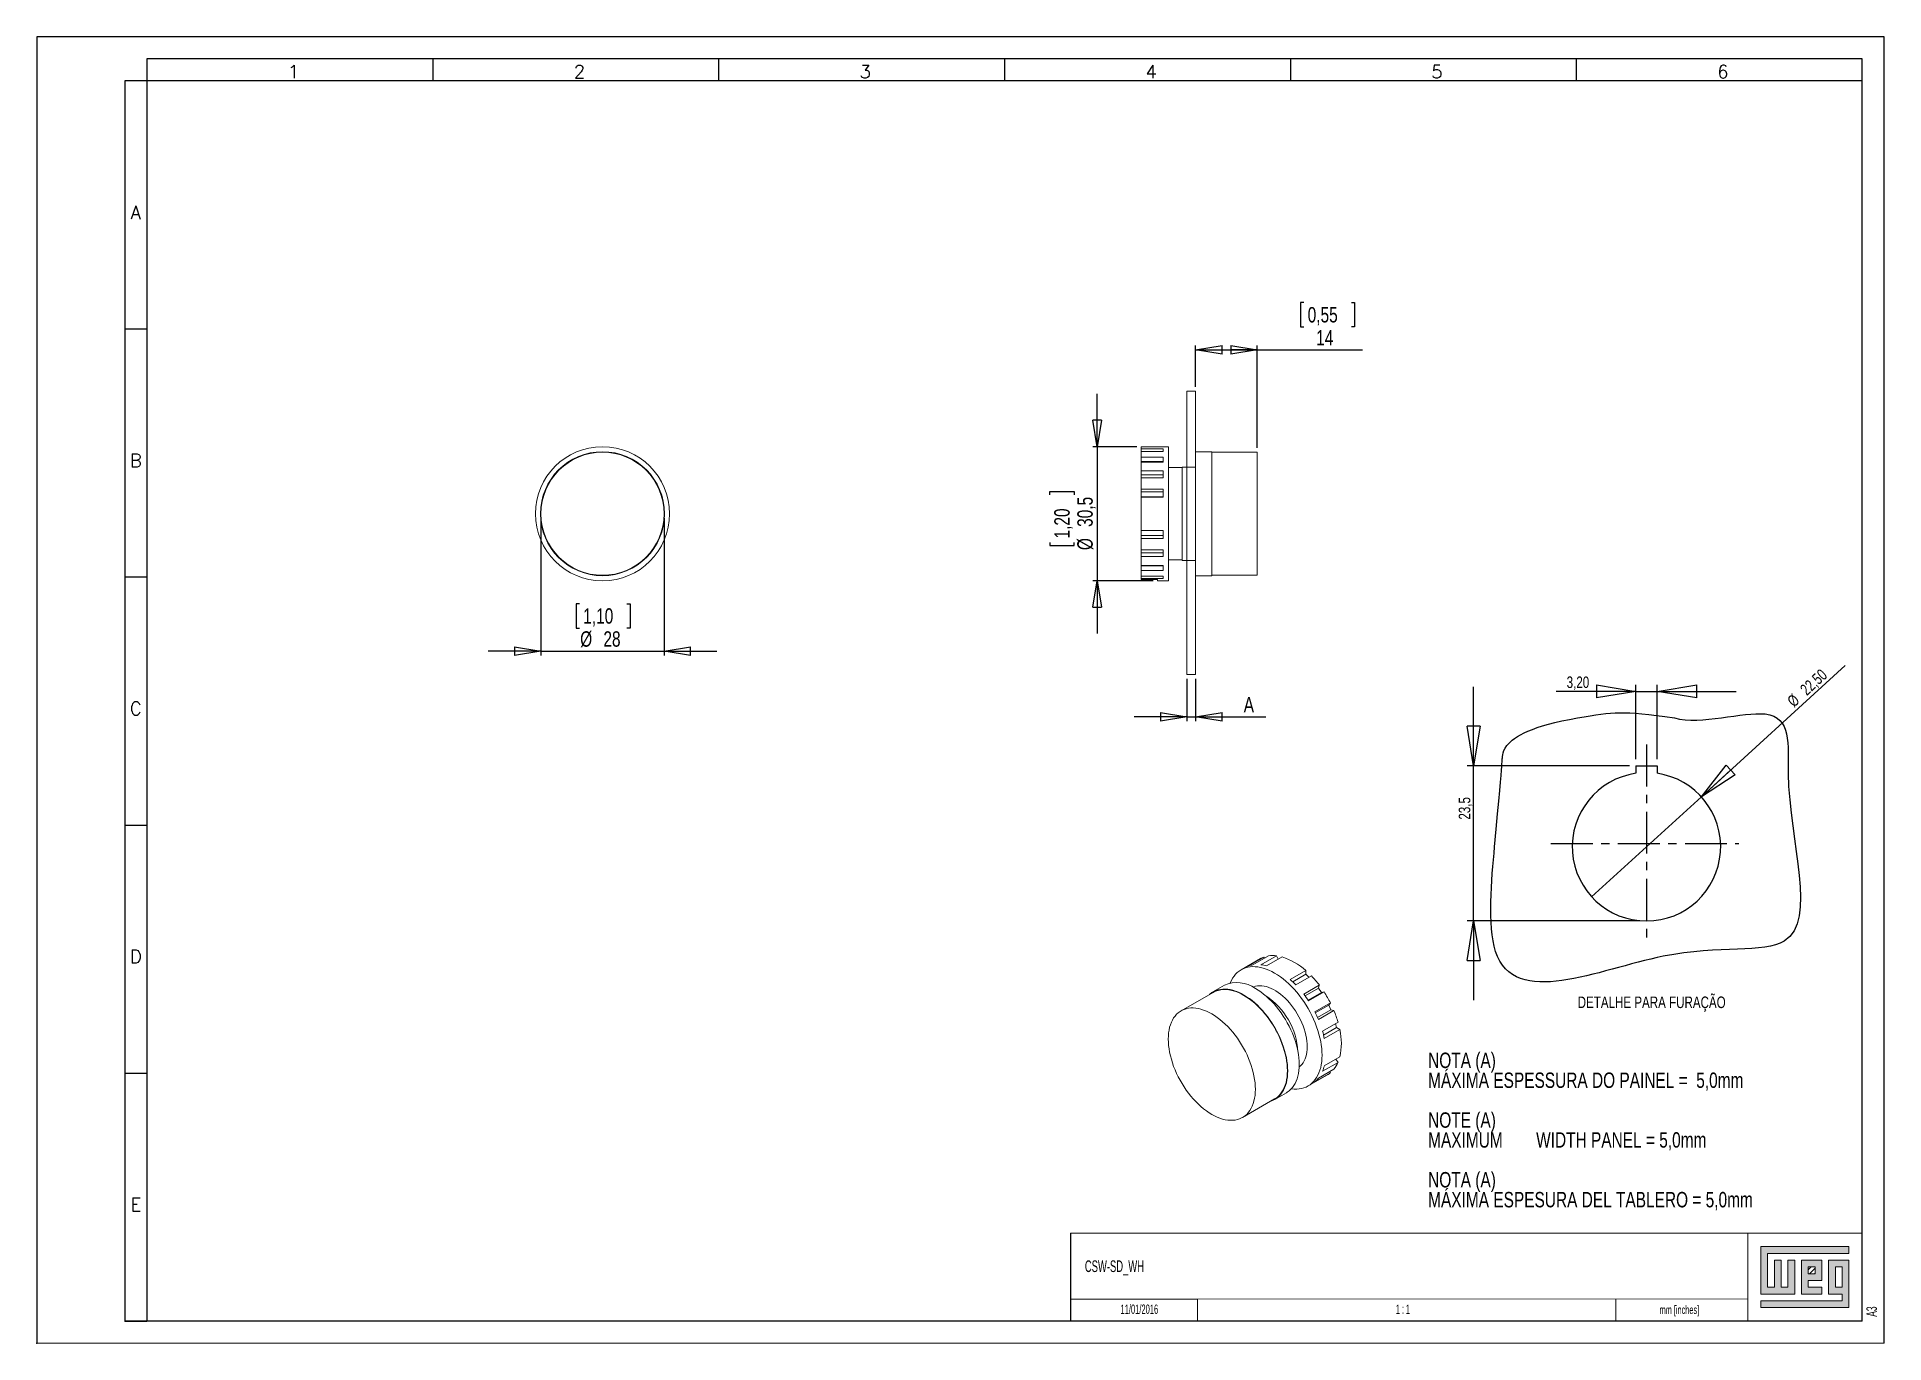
# Model space of a CAD drawing. Header units: millimetres. Extents: x 0 to 420, y 0 to 297.
import ezdxf

# ---------------------------------------------------------------- set-up
doc = ezdxf.new("R2010")
doc.units = ezdxf.units.MM
doc.header["$PDSIZE"] = -1
doc.linetypes.add('CENTER', pattern=[10.16, 6.35, -1.27, 1.27, -1.27])
for name, color, linetype in [('CENTRO', 7, 'CENTER'), ('FORMATO', 7, 'Continuous'), ('LEGENDA', 7, 'Continuous'), ('VISTA_EM_CORTE', 7, 'Continuous')]:
    doc.layers.add(name, color=color, linetype=linetype)
doc.styles.add('SLDTEXTSTYLE0', font='TXT', dxfattribs={"width": 0.75})
doc.styles.add('SLDTEXTSTYLE1', font='ROMANS')
doc.styles.add('SLDTEXTSTYLE2', font='TXT', dxfattribs={"width": 0.563})
doc.styles.add('SLDTEXTSTYLE3', font='TXT', dxfattribs={"width": 0.605})
doc.dimstyles.new('SLDDIMSTYLE0', dxfattribs={"dimtxt": 3.5, "dimasz": 6, "dimexe": 0, "dimexo": 0.0625, "dimgap": 0.875, "dimtad": 1, "dimdec": 1, "dimrnd": 1e-09, "dimzin": 12, "dimdsep": 46, "dimtxsty": 'SLDTEXTSTYLE0', "dimblk1": 'CLOSED', "dimblk2": 'CLOSED', "dimsah": 1, "dimcen": 0.09, "dimadec": 0, "dimazin": 3, "dimtfac": 1, "dimtdec": 1, "dimtmove": 0, "dimatfit": 0, "dimldrblk": 'CLOSED', "dimfxl": 1, "dimfrac": 2, "dimtolj": 1, "dimtzin": 12, "dimarcsym": 0})
doc.dimstyles.new('SLDDIMSTYLE1', dxfattribs={"dimtxt": 3.5, "dimasz": 6, "dimexe": 0, "dimexo": 0.0625, "dimgap": 0.875, "dimtad": 1, "dimdec": 1, "dimrnd": 1e-09, "dimzin": 12, "dimdsep": 46, "dimtxsty": 'SLDTEXTSTYLE0', "dimblk1": 'CLOSED', "dimblk2": 'CLOSED', "dimsah": 1, "dimcen": 0.09, "dimadec": 0, "dimazin": 3, "dimtfac": 1, "dimtdec": 1, "dimtofl": 0, "dimtmove": 0, "dimatfit": 3, "dimldrblk": 'CLOSED', "dimfxl": 1, "dimfrac": 2, "dimtolj": 1, "dimtzin": 12, "dimarcsym": 0})

# ---------------------------------------------------------------- blocks, each defined once
blk = doc.blocks.new('_CLOSED')
at = {"color": 0, "linetype": 'ByBlock', "lineweight": -2}
for p, q in [((-1, 0.166667), (0, 0)), ((-1, 0.166667), (-1, -0.166667)), ((0, 0), (-1, -0.166667)), ((0, 0), (-1, 0))]:
    blk.add_line(p, q, dxfattribs=at)
blk = doc.blocks.new('SW_BLOCK_DIMENSION_0')
at = {"layer": 'LEGENDA', "color": 0}
for q in [(7.42, 6.77), (-31, -28.27)]:
    blk.add_line((-14.37, -13.11), q, dxfattribs=at)
at = {"layer": 'LEGENDA', "color": 0, "xscale": 6, "yscale": 6, "rotation": 222.3625225485}
blk.add_blockref('_CLOSED', (-14.37, -13.11), dxfattribs=at)
at = {"layer": 'LEGENDA', "color": 0, "char_height": 1.75, "attachment_point": 1, "rotation": 42.3625, "style": 'SLDTEXTSTYLE0'}
for s, insert in [('22,50', (0.43, 3.44)), ('%%c', (-1.52, 1.67))]:
    blk.add_mtext(s, dxfattribs=dict(at, insert=insert))
blk = doc.blocks.new('SW_BLOCK_DIMENSION_1')
at = {"layer": 'LEGENDA', "color": 0}
for p, q in [((0, 8.14), (0, 20.14)), ((23.61, 8.14), (-1, 8.14)), ((0, -15.36), (0, 8.14)), ((25.21, -15.36), (-1, -15.36)), ((0, -15.36), (0, -27.36))]:
    blk.add_line(p, q, dxfattribs=at)
at = {"layer": 'LEGENDA', "color": 0, "xscale": 6, "yscale": 6}
for p, rotation in [((0, 8.14), 270), ((0, -15.36), 90)]:
    blk.add_blockref('_CLOSED', p, dxfattribs=dict(at, rotation=rotation))
at = {"layer": 'LEGENDA', "color": 0, "insert": (-2.26, 0), "char_height": 1.75, "attachment_point": 1, "rotation": 90, "style": 'SLDTEXTSTYLE0'}
blk.add_mtext('23,5', dxfattribs=at)
blk = doc.blocks.new('SW_BLOCK_DIMENSION_2')
at = {"layer": 'LEGENDA', "color": 0}
for p, q in [((10.51, 0), (-1.59, 0)), ((10.51, -10.3), (10.51, 1)), ((10.51, 0), (13.71, 0)), ((13.71, -10.3), (13.71, 1)), ((13.71, 0), (25.71, 0))]:
    blk.add_line(p, q, dxfattribs=at)
at = {"layer": 'LEGENDA', "color": 0, "xscale": 6, "yscale": 6}
blk.add_blockref('_CLOSED', (10.51, 0), dxfattribs=at)
at = {"layer": 'LEGENDA', "color": 0, "xscale": 6, "yscale": 6, "rotation": 180}
blk.add_blockref('_CLOSED', (13.71, 0), dxfattribs=at)
at = {"layer": 'LEGENDA', "color": 0, "insert": (0, 2.26), "char_height": 1.75, "attachment_point": 1, "style": 'SLDTEXTSTYLE0'}
blk.add_mtext('3,20', dxfattribs=at)
blk = doc.blocks.new('Bloco2')
at = {"layer": 'CENTRO'}
for p, q in [((-0.04, 14.96), (-0.04, -15.01)), ((-14.52, -0.02), (13.95, -0.02))]:
    blk.add_line(p, q, dxfattribs=at)
at = {"layer": 'VISTA_EM_CORTE'}
for p, q in [((-1.64, 11.73), (1.56, 11.73)), ((-1.64, 11.73), (-1.64, 10.62)), ((1.56, 11.73), (1.56, 10.62))]:
    blk.add_line(p, q, dxfattribs=at)
blk.add_arc((-0.04, -0.52), 11.25, 98.1765, 81.8235, dxfattribs=at)
blk.add_open_spline([(4.21, 19.01), (8.19, 17.9), (22.57, 22.55), (19.78, 5.09), (28.58, -18.9), (3.42, -13.87), (-25.67, -27.9), (-21.45, 16.17), (-22.07, 11.7), (-21.77, 13.8), (-21.16, 15.64), (-17.32, 17.85), (-10.49, 19.01)], degree=3, knots=[0.0852435, 0.0852435, 0.0852435, 0.0852435, 0.1454003, 0.2197234, 0.395722, 0.5034336, 0.6282318, 0.6840432, 0.8592354, 0.8592354, 0.8973439, 1, 1, 1, 1], dxfattribs=at)
blk.add_open_spline([(-10.49, 19.01), (-4.82, 19.98), (-3.97, 20.17), (4.21, 19.01)], degree=3, dxfattribs=at)
at = {"layer": 'LEGENDA'}
for name, p in [('SW_BLOCK_DIMENSION_2', (-12.14, 23.04)), ('SW_BLOCK_DIMENSION_0', (22.65, 20.17)), ('SW_BLOCK_DIMENSION_1', (-26.24, 3.6))]:
    blk.add_blockref(name, p, dxfattribs=at)
at = {"layer": 'VISTA_EM_CORTE', "insert": (0.75, -23.22), "char_height": 1.75, "attachment_point": 2, "style": 'SLDTEXTSTYLE0'}
blk.add_mtext('DETALHE PARA FURAÇÃO', dxfattribs=at)
blk = doc.blocks.new('SW_NOTE_0')
at = {"layer": 'LEGENDA', "color": 0, "char_height": 3.5, "attachment_point": 1, "style": 'SLDTEXTSTYLE0'}
for s, insert in [('NOTA (A)', (0, 4.51)), ('MÁXIMA ESPESSURA DO PAINEL =  5,0mm', (0, -0.01)), ('NOTE (A)', (0, -9.07)), ('MAXIMUM', (0, -13.59)), ('WIDTH PANEL = 5,0mm', (24.56, -13.59)), ('NOTA (A)', (0, -22.64)), ('MÁXIMA ESPESURA DEL TABLERO = 5,0mm', (0, -27.17))]:
    blk.add_mtext(s, dxfattribs=dict(at, insert=insert))
blk = doc.blocks.new('Bloco1')
at = {"layer": 'LEGENDA', "color": 7}
blk.add_blockref('SW_NOTE_0', (-41.96, 12.7), dxfattribs=at)
blk = doc.blocks.new('_D')
at = {"layer": 'FORMATO', "transparency": 16777216}
for p, q in [((114.6, 187.58), (114.6, 156.33)), ((142.6, 187.58), (142.6, 156.33)), ((123.33, 168.13), (122.62, 168.13)), ((122.62, 168.13), (122.62, 162.57)), ((134.16, 168.13), (134.87, 168.13)), ((134.87, 168.13), (134.87, 162.57)), ((122.62, 162.57), (123.33, 162.57)), ((134.87, 162.57), (134.16, 162.57)), ((114.6, 157.33), (102.6, 157.33)), ((114.6, 157.33), (142.6, 157.33)), ((142.6, 157.33), (154.6, 157.33))]:
    blk.add_line(p, q, dxfattribs=at)
at = {"layer": 'FORMATO', "transparency": 16777216, "xscale": 6, "yscale": 6}
blk.add_blockref('_CLOSED', (114.6, 157.33, 9.57), dxfattribs=at)
at = {"layer": 'FORMATO', "transparency": 16777216, "xscale": 6, "yscale": 6, "rotation": 180}
blk.add_blockref('_CLOSED', (142.6, 157.33, 9.57), dxfattribs=at)
at = {"layer": 'FORMATO', "transparency": 16777216, "char_height": 3.5, "attachment_point": 1, "style": 'SLDTEXTSTYLE0'}
for s, insert in [('1,10', (124.22, 167.08)), ('%%c', (123.52, 161.85)), ('28', (128.8, 161.85))]:
    blk.add_mtext(s, dxfattribs=dict(at, insert=insert))
blk = doc.blocks.new('_D_1')
at = {"layer": 'FORMATO', "color": 7, "transparency": 16777216}
for p, q in [((261.47, 151.05), (261.47, 141.41)), ((263.47, 151.05), (263.47, 141.41)), ((261.47, 142.41), (249.47, 142.41)), ((261.47, 142.41), (263.47, 142.41)), ((263.47, 142.41), (279.43, 142.41))]:
    blk.add_line(p, q, dxfattribs=at)
at = {"layer": 'FORMATO', "color": 7, "transparency": 16777216, "xscale": 6, "yscale": 6}
blk.add_blockref('_CLOSED', (261.47, 142.41), dxfattribs=at)
at = {"layer": 'FORMATO', "color": 7, "transparency": 16777216, "xscale": 6, "yscale": 6, "rotation": 180}
blk.add_blockref('_CLOSED', (263.47, 142.41), dxfattribs=at)
at = {"layer": 'FORMATO', "color": 7, "transparency": 16777216, "insert": (274.4, 146.92), "char_height": 3.5, "attachment_point": 1, "style": 'SLDTEXTSTYLE0'}
blk.add_mtext('A', dxfattribs=at)
blk = doc.blocks.new('_D_2')
at = {"layer": 'FORMATO', "transparency": 16777216}
for p, q in [((288.05, 236.63), (287.34, 236.63)), ((287.34, 236.63), (287.34, 231.07)), ((298.88, 236.63), (299.59, 236.63)), ((299.59, 236.63), (299.59, 231.07)), ((287.34, 231.07), (288.05, 231.07)), ((299.59, 231.07), (298.88, 231.07)), ((263.47, 217.43), (263.47, 226.83)), ((277.47, 203.58), (277.47, 226.83)), ((263.47, 225.83), (277.47, 225.83)), ((277.47, 225.83), (301.42, 225.83))]:
    blk.add_line(p, q, dxfattribs=at)
at = {"layer": 'FORMATO', "transparency": 16777216, "xscale": 6, "yscale": 6, "rotation": 180}
blk.add_blockref('_CLOSED', (263.47, 225.83), dxfattribs=at)
at = {"layer": 'FORMATO', "transparency": 16777216, "xscale": 6, "yscale": 6}
blk.add_blockref('_CLOSED', (277.47, 225.83), dxfattribs=at)
at = {"layer": 'FORMATO', "transparency": 16777216, "char_height": 3.5, "attachment_point": 1, "style": 'SLDTEXTSTYLE0'}
for s, insert in [('0,55', (288.94, 235.58)), ('14', (290.88, 230.35))]:
    blk.add_mtext(s, dxfattribs=dict(at, insert=insert))
blk = doc.blocks.new('_D_3')
at = {"layer": 'FORMATO', "transparency": 16777216}
for p, q in [((241.07, 203.83), (241.07, 215.83)), ((250.07, 203.83), (240.07, 203.83)), ((241.07, 203.83), (241.07, 173.33)), ((230.28, 192.89), (230.28, 193.6)), ((230.28, 193.6), (235.83, 193.6)), ((235.83, 193.6), (235.83, 192.89)), ((230.28, 182.06), (230.28, 181.35)), ((230.28, 181.35), (235.83, 181.35)), ((235.83, 181.35), (235.83, 182.06)), ((253.82, 173.33), (240.07, 173.33)), ((241.07, 173.33), (241.07, 161.33))]:
    blk.add_line(p, q, dxfattribs=at)
at = {"layer": 'FORMATO', "transparency": 16777216, "xscale": 6, "yscale": 6}
for p, rotation in [((241.07, 203.83, -0.97), 270), ((241.07, 173.33, -0.97), 90)]:
    blk.add_blockref('_CLOSED', p, dxfattribs=dict(at, rotation=rotation))
at = {"layer": 'FORMATO', "transparency": 16777216, "char_height": 3.5, "attachment_point": 1, "rotation": 90, "style": 'SLDTEXTSTYLE0'}
for s, insert in [('1,20', (231.32, 182.95)), ('30,5', (236.56, 185.59)), ('%%c', (236.56, 180.31))]:
    blk.add_mtext(s, dxfattribs=dict(at, insert=insert))

msp = doc.modelspace()

# ---------------------------------------------------------------- hatches: boundary and pattern name
at = {"linetype": 'Continuous'}
msp.add_hatch(color=7, dxfattribs=at).paths.add_polyline_path([(391.99, 21.93), (391.99, 11.15), (399.69, 11.15), (399.69, 18.85), (398.15, 18.85), (398.15, 12.69), (396.61, 12.69), (396.61, 18.85), (395.07, 18.85), (395.07, 12.69), (393.53, 12.69), (393.53, 20.39), (412.01, 20.39), (412.01, 21.93)], flags=0)
h = msp.add_hatch(color=7, dxfattribs=at)
h.paths.add_polyline_path([(391.99, 8.07), (412.01, 8.07), (412.01, 18.85), (407.39, 18.85), (407.39, 11.15), (410.47, 11.15), (410.47, 9.61), (391.99, 9.61)], flags=0)
h.paths.add_polyline_path([(408.93, 17.31), (410.47, 17.31), (410.47, 12.69), (408.93, 12.69)], flags=0)
h = msp.add_hatch(color=7, dxfattribs=at)
h.paths.add_polyline_path([(405.85, 12.69), (402.77, 12.69), (402.77, 14.23), (405.85, 14.23), (405.85, 18.85), (401.23, 18.85), (401.23, 11.15), (405.85, 11.15)], flags=0)
h.paths.add_polyline_path([(404.31, 15.77), (402.77, 15.77), (402.77, 17.31), (404.31, 17.31)], flags=0)
h = msp.add_hatch(dxfattribs=at)
h.set_pattern_fill('ANSI31', color=8, scale=0.25, style=0)
h.paths.add_polyline_path([(404.31, 15.77), (402.77, 15.77), (402.77, 17.31), (404.31, 17.31)], flags=0)

# ---------------------------------------------------------------- linework, layer by layer
at = {"color": 7, "linetype": 'Continuous', "lineweight": 0}
for p, q in [((261.47, 216.43), (263.47, 216.43)), ((261.47, 216.43), (261.47, 152.05)), ((263.47, 216.43), (263.47, 152.05)), ((261.47, 152.05), (263.47, 152.05)), ((412.01, 21.93), (391.99, 21.93)), ((391.99, 21.93), (391.99, 11.15)), ((412.01, 20.39), (412.01, 21.93)), ((393.53, 20.39), (412.01, 20.39)), ((393.53, 12.69), (393.53, 20.39)), ((396.61, 18.85), (395.07, 18.85)), ((395.07, 18.85), (395.07, 12.69)), ((396.61, 12.69), (396.61, 18.85)), ((399.69, 18.85), (398.15, 18.85)), ((398.15, 18.85), (398.15, 12.69)), ((399.69, 11.15), (399.69, 18.85)), ((405.85, 18.85), (401.23, 18.85)), ((401.23, 18.85), (401.23, 11.15)), ((402.77, 17.31), (404.31, 17.31)), ((402.77, 15.77), (402.77, 17.31)), ((404.31, 17.31), (404.31, 15.77)), ((405.85, 14.23), (405.85, 18.85)), ((412.01, 18.85), (407.39, 18.85)), ((407.39, 18.85), (407.39, 11.15)), ((408.93, 12.69), (408.93, 17.31)), ((408.93, 17.31), (410.47, 17.31)), ((410.47, 17.31), (410.47, 12.69)), ((412.01, 8.07), (412.01, 18.85)), ((395.07, 12.69), (393.53, 12.69)), ((398.15, 12.69), (396.61, 12.69)), ((404.31, 15.77), (402.77, 15.77)), ((402.77, 14.23), (405.85, 14.23)), ((402.77, 12.69), (402.77, 14.23)), ((405.85, 12.69), (402.77, 12.69)), ((405.85, 11.15), (405.85, 12.69)), ((410.47, 12.69), (408.93, 12.69)), ((263.92, 10), (263.92, 5)), ((359, 10.01), (359, 5)), ((391.99, 11.15), (399.69, 11.15)), ((391.99, 9.61), (391.99, 8.07)), ((410.47, 9.61), (391.99, 9.61)), ((401.23, 11.15), (405.85, 11.15)), ((407.39, 11.15), (410.47, 11.15)), ((410.47, 11.15), (410.47, 9.61)), ((391.99, 8.07), (412.01, 8.07))]:
    msp.add_line(p, q, dxfattribs=at)
at = {"color": 7, "linetype": 'Continuous', "lineweight": 15}
for p, q in [((257.27, 203.83), (251.07, 203.83)), ((251.07, 203.83), (251.07, 203.35)), ((256.07, 203.35), (251.07, 203.35)), ((251.07, 203.35), (251.07, 202.77)), ((251.07, 202.77), (251.07, 201.46)), ((256.07, 202.77), (251.07, 202.77)), ((256.07, 202.77), (256.07, 203.35)), ((257.27, 203.83), (257.27, 188.58)), ((267.17, 202.68), (263.47, 202.68)), ((263.47, 174.48), (263.47, 202.68)), ((267.17, 174.48), (267.17, 202.68)), ((277.47, 202.58), (267.17, 202.58)), ((277.47, 174.58), (277.47, 202.58)), ((256.07, 201.46), (251.07, 201.46)), ((251.07, 201.46), (251.07, 200.47)), ((256.07, 200.47), (251.07, 200.47)), ((251.07, 200.47), (251.07, 200.34)), ((251.07, 200.34), (251.07, 198.3)), ((256.07, 200.34), (251.07, 200.34)), ((256.07, 198.3), (251.07, 198.3)), ((251.07, 198.3), (251.07, 197.45)), ((256.07, 197.45), (251.07, 197.45)), ((251.07, 197.45), (251.07, 196.76)), ((256.07, 200.34), (256.07, 201.46)), ((256.07, 196.76), (256.07, 198.3)), ((260.37, 199.08), (257.27, 199.08)), ((263.47, 199.18), (260.37, 199.18)), ((260.37, 177.98), (260.37, 199.18)), ((251.07, 196.76), (251.07, 194.19)), ((256.07, 196.76), (251.07, 196.76)), ((256.07, 194.19), (251.07, 194.19)), ((251.07, 194.19), (251.07, 193.56)), ((256.07, 193.56), (251.07, 193.56)), ((251.07, 193.56), (251.07, 192.42)), ((256.07, 192.38), (256.07, 194.19)), ((256.07, 192.42), (251.07, 192.42)), ((251.07, 192.42), (251.07, 192.38)), ((251.07, 192.38), (251.07, 184.79)), ((256.07, 192.38), (251.07, 192.38)), ((257.27, 188.58), (257.27, 173.33)), ((256.07, 184.79), (251.07, 184.79)), ((251.07, 184.79), (251.07, 184.75)), ((256.07, 184.75), (251.07, 184.75)), ((251.07, 184.75), (251.07, 183.61)), ((256.07, 183.61), (251.07, 183.61)), ((251.07, 183.61), (251.07, 182.98)), ((251.07, 182.98), (251.07, 180.41)), ((256.07, 182.98), (251.07, 182.98)), ((256.07, 182.98), (256.07, 184.79)), ((256.07, 180.41), (251.07, 180.41)), ((251.07, 180.41), (251.07, 179.72)), ((256.07, 179.72), (251.07, 179.72)), ((251.07, 179.72), (251.07, 178.87)), ((251.07, 178.87), (251.07, 176.83)), ((256.07, 178.87), (251.07, 178.87)), ((256.07, 176.83), (251.07, 176.83)), ((251.07, 176.83), (251.07, 176.7)), ((256.07, 176.7), (251.07, 176.7)), ((251.07, 176.7), (251.07, 175.71)), ((256.07, 178.87), (256.07, 180.41)), ((256.07, 175.71), (256.07, 176.83)), ((257.27, 178.08), (260.37, 178.08)), ((260.37, 177.98), (263.47, 177.98)), ((251.07, 175.71), (251.07, 174.4)), ((256.07, 175.71), (251.07, 175.71)), ((256.07, 174.4), (251.07, 174.4)), ((251.07, 174.4), (251.07, 173.82)), ((251.07, 173.82), (251.07, 173.59)), ((256.07, 173.82), (251.07, 173.82)), ((254.82, 173.59), (251.07, 173.59)), ((254.82, 173.33), (254.82, 173.59)), ((254.82, 173.33), (257.27, 173.33)), ((256.07, 173.82), (256.07, 174.4)), ((263.47, 174.48), (267.17, 174.48)), ((267.17, 174.58), (277.47, 174.58)), ((278.19, 87.41), (273.81, 84.88)), ((275.41, 85.72), (278.94, 87.76)), ((276.5, 86.01), (280.03, 88.05)), ((278.31, 86.03), (281.85, 88.07)), ((279.12, 87.52), (278.94, 87.76)), ((279.59, 85.77), (283.13, 87.81)), ((282.23, 87.29), (281.85, 88.07)), ((284.96, 82.67), (288.5, 84.71)), ((288.52, 83.85), (288.5, 84.71)), ((270, 81.35), (267.38, 79.84)), ((285.55, 82.14), (288.52, 83.85)), ((286.24, 81.45), (289.78, 83.49)), ((288.06, 79.33), (291.59, 81.37)), ((288.36, 78.93), (291.39, 80.68)), ((289.24, 83.17), (288.52, 83.85)), ((289.15, 77.79), (292.68, 79.83)), ((291.39, 80.68), (291.59, 81.37)), ((292.08, 79.71), (291.39, 80.68)), ((292.68, 79.83), (292.08, 79.71)), ((267.43, 79.75), (260.15, 75.55)), ((289.04, 77.95), (292.08, 79.71)), ((290.59, 75.3), (294.12, 77.34)), ((290.68, 75.12), (293.72, 76.87)), ((291.18, 74.04), (294.21, 75.79)), ((291.38, 73.58), (294.92, 75.62)), ((293.72, 76.87), (294.12, 77.34)), ((294.21, 75.79), (293.72, 76.87)), ((294.92, 75.62), (294.21, 75.79)), ((292.31, 70.95), (295.84, 72.99)), ((292.55, 70), (295.53, 71.72)), ((295.53, 71.72), (295.3, 72.68)), ((296.26, 71.27), (295.53, 71.72)), ((292.72, 69.23), (296.26, 71.27)), ((292.31, 61.79), (295.84, 63.83)), ((292.72, 63.03), (296.26, 65.07)), ((295.84, 63.83), (295.36, 64.55)), ((289.05, 58.46), (293.44, 60.99)), ((290.59, 59.43), (294.12, 61.47)), ((291.38, 60.23), (294.92, 62.27)), ((294.12, 61.47), (294, 61.74)), ((274.15, 51.3), (281.43, 55.5)), ((281.48, 55.42), (284.1, 56.93))]:
    msp.add_line(p, q, dxfattribs=at)
at = {"color": 7, "linetype": 'Continuous', "lineweight": 15, "flags": 128}
for points in [[(285.22, 57.82), (285.25, 57.82), (285.86, 57.76), (286.44, 57.75), (287.01, 57.79), (287.56, 57.88), (288.08, 58.03), (288.58, 58.22), (289.05, 58.46), (289.5, 58.75), (289.92, 59.09), (290.3, 59.47), (290.66, 59.9), (290.98, 60.37), (291.26, 60.88), (291.51, 61.43), (291.72, 62.02), (291.9, 62.64), (292.04, 63.3), (292.13, 63.99), (292.19, 64.7), (292.21, 65.44), (292.19, 66.21), (292.13, 66.99), (292.04, 67.79), (291.9, 68.6), (291.72, 69.43), (291.51, 70.26), (291.26, 71.1), (290.98, 71.94), (290.66, 72.78), (290.3, 73.62), (289.92, 74.45), (289.5, 75.27), (289.05, 76.07), (288.58, 76.86), (288.08, 77.63), (287.56, 78.38), (287.01, 79.1), (286.44, 79.8), (285.86, 80.47), (285.25, 81.1), (284.64, 81.71), (284.01, 82.27), (283.37, 82.8), (282.73, 83.28), (282.08, 83.72), (281.43, 84.12), (280.78, 84.47), (280.13, 84.78), (279.49, 85.04), (278.85, 85.25), (278.22, 85.41), (277.61, 85.52), (277, 85.58), (276.42, 85.59), (275.85, 85.55), (275.3, 85.45), (274.78, 85.31), (274.28, 85.12), (273.8, 84.88), (273.36, 84.59), (272.94, 84.25), (272.56, 83.87), (272.2, 83.44), (271.88, 82.97), (271.6, 82.46), (271.35, 81.91), (271.33, 81.87)], [(266.59, 79.27), (266.75, 79.4), (267.16, 79.7), (267.6, 79.96), (268.07, 80.17), (268.57, 80.33), (269.09, 80.43), (269.63, 80.49), (270.18, 80.5), (270.76, 80.45), (271.35, 80.36), (271.95, 80.21), (272.56, 80.02), (273.18, 79.77), (273.8, 79.48), (274.43, 79.14)], [(267.43, 79.75), (267.65, 79.87), (268.12, 80.08), (268.61, 80.24), (269.12, 80.34), (269.66, 80.4), (270.21, 80.4), (270.79, 80.36), (271.37, 80.27), (271.97, 80.12), (272.57, 79.93), (273.19, 79.69), (273.81, 79.4), (274.43, 79.06), (275.05, 78.68), (275.67, 78.25), (276.28, 77.79), (276.89, 77.28), (277.49, 76.73), (278.07, 76.15), (278.64, 75.54), (279.2, 74.89), (279.73, 74.22), (280.25, 73.52), (280.74, 72.79), (281.21, 72.05), (281.65, 71.29), (282.06, 70.51), (282.44, 69.72), (282.79, 68.93), (283.1, 68.13), (283.39, 67.32), (283.63, 66.52), (283.84, 65.73), (284.02, 64.94), (284.15, 64.16), (284.25, 63.39), (284.31, 62.64), (284.33, 61.91), (284.31, 61.21), (284.25, 60.53), (284.15, 59.87), (284.02, 59.25), (283.84, 58.66), (283.63, 58.11), (283.39, 57.59), (283.1, 57.11), (282.79, 56.68), (282.44, 56.28), (282.06, 55.94), (281.65, 55.64), (281.43, 55.5)], [(287, 62.79), (287.31, 63.04), (287.62, 63.36), (287.9, 63.74), (288.15, 64.15), (288.36, 64.6), (288.54, 65.09), (288.68, 65.62), (288.78, 66.18), (288.83, 66.77), (288.85, 67.38), (288.83, 68.02), (288.78, 68.68), (288.68, 69.35), (288.54, 70.03), (288.36, 70.73), (288.15, 71.43), (287.9, 72.13), (287.62, 72.82), (287.31, 73.52), (286.96, 74.2), (286.58, 74.87), (286.18, 75.52), (285.75, 76.15), (285.3, 76.75), (284.82, 77.33), (284.33, 77.88), (283.83, 78.4), (283.31, 78.88), (282.78, 79.32), (282.24, 79.72), (281.7, 80.08), (281.16, 80.39), (280.62, 80.66), (280.08, 80.88), (279.55, 81.05), (279.03, 81.17), (278.53, 81.24), (278.03, 81.25), (277.56, 81.22), (277.11, 81.14), (276.68, 81), (276.52, 80.94)], [(277.05, 80.65), (277.67, 80.27), (278.3, 79.84), (278.91, 79.37), (279.53, 78.86), (280.13, 78.31), (280.72, 77.72), (281.29, 77.1), (281.85, 76.45), (282.39, 75.77), (282.91, 75.07), (283.4, 74.34), (283.87, 73.59), (284.31, 72.82), (284.73, 72.04), (285.11, 71.25), (285.46, 70.45), (285.78, 69.64), (286.07, 68.83), (286.32, 68.02), (286.53, 67.22), (286.7, 66.43), (286.84, 65.64), (286.94, 64.87), (287, 64.12), (287.02, 63.38), (287, 62.67), (286.94, 61.98), (286.84, 61.33), (286.7, 60.7), (286.53, 60.11), (286.32, 59.55), (286.07, 59.03), (285.78, 58.55), (285.46, 58.11), (285.11, 57.71), (284.73, 57.36), (284.31, 57.06), (284.1, 56.93)], [(267.15, 74.85), (267.77, 74.47), (268.39, 74.05), (269, 73.58), (269.61, 73.07), (270.21, 72.53), (270.79, 71.95), (271.36, 71.33), (271.92, 70.69), (272.45, 70.01), (272.96, 69.31), (273.46, 68.59), (273.92, 67.84), (274.36, 67.08), (274.77, 66.31), (275.15, 65.52), (275.5, 64.72), (275.82, 63.92), (276.1, 63.12), (276.35, 62.32), (276.56, 61.52), (276.73, 60.73), (276.87, 59.95), (276.97, 59.19), (277.03, 58.44), (277.05, 57.71), (277.03, 57), (276.97, 56.32), (276.87, 55.67), (276.73, 55.04), (276.56, 54.46), (276.35, 53.9), (276.1, 53.38), (275.82, 52.91), (275.5, 52.47), (275.15, 52.08), (274.77, 51.73), (274.36, 51.43), (273.92, 51.18), (273.46, 50.97), (272.96, 50.82), (272.45, 50.71), (271.92, 50.65), (271.36, 50.65), (270.79, 50.69), (270.21, 50.79), (269.61, 50.93), (269, 51.12), (268.39, 51.37), (267.77, 51.66), (267.15, 51.99), (266.52, 52.37), (265.91, 52.8), (265.29, 53.26), (264.68, 53.77), (264.09, 54.32), (263.5, 54.9), (262.93, 55.51), (262.38, 56.16), (261.84, 56.83), (261.33, 57.53), (260.84, 58.26), (260.37, 59), (259.93, 59.76), (259.52, 60.54), (259.14, 61.33), (258.79, 62.12), (258.47, 62.92), (258.19, 63.73), (257.94, 64.53), (257.73, 65.33), (257.56, 66.12), (257.42, 66.89), (257.32, 67.66), (257.27, 68.41), (257.25, 69.14), (257.27, 69.84), (257.32, 70.53), (257.42, 71.18), (257.56, 71.8), (257.73, 72.39), (257.94, 72.94), (258.19, 73.46), (258.47, 73.94), (258.79, 74.37), (259.14, 74.77), (259.52, 75.11), (259.93, 75.41), (260.37, 75.67), (260.84, 75.87), (261.33, 76.03), (261.84, 76.14), (262.38, 76.19), (262.93, 76.2), (263.5, 76.16), (264.09, 76.06), (264.68, 75.92), (265.29, 75.72), (265.91, 75.48), (266.52, 75.19), (267.15, 74.85)], [(274.43, 79.14), (275.06, 78.76), (275.68, 78.33), (276.3, 77.86), (276.91, 77.35), (277.51, 76.8), (278.1, 76.21), (278.67, 75.59), (279.23, 74.94), (279.77, 74.26), (280.29, 73.56), (280.78, 72.83), (281.25, 72.08), (281.7, 71.31), (282.11, 70.53), (282.5, 69.74), (282.85, 68.94), (283.17, 68.13), (283.45, 67.32), (283.7, 66.51), (283.91, 65.71), (284.09, 64.92), (284.22, 64.13), (284.32, 63.36), (284.38, 62.61), (284.4, 61.87), (284.38, 61.16), (284.32, 60.47), (284.22, 59.82), (284.09, 59.19), (283.91, 58.6), (283.7, 58.04), (283.45, 57.52), (283.17, 57.04), (282.85, 56.6), (282.5, 56.2), (282.11, 55.85), (281.7, 55.55), (281.25, 55.29), (280.78, 55.09), (280.59, 55.02)], [(274.43, 79.06), (275.05, 78.68), (275.67, 78.25), (276.28, 77.79), (276.89, 77.28), (277.49, 76.73), (278.07, 76.15), (278.64, 75.54), (279.2, 74.89), (279.73, 74.22), (280.25, 73.52), (280.74, 72.79), (281.21, 72.05), (281.65, 71.29), (282.06, 70.51), (282.44, 69.72), (282.79, 68.93), (283.1, 68.13), (283.39, 67.32), (283.63, 66.52), (283.84, 65.73), (284.02, 64.94), (284.15, 64.16), (284.25, 63.39), (284.31, 62.64), (284.33, 61.91), (284.31, 61.21), (284.25, 60.53), (284.15, 59.87), (284.02, 59.25), (283.84, 58.66), (283.63, 58.11), (283.39, 57.59), (283.1, 57.11), (282.79, 56.68), (282.44, 56.28), (282.06, 55.94), (281.65, 55.64), (281.43, 55.5)]]:
    msp.add_lwpolyline(points, dxfattribs=at)
at = {"color": 7, "linetype": 'Continuous', "lineweight": 15}
for radius in [15.25, 14.1, 14]:
    msp.add_circle((128.6, 188.58), radius, dxfattribs=at)
for centre, radius, start, end in [((277.33, 80.6), 5.47, 98.7529, 110.5776), ((280.75, 82.97), 5.12, 110.654, 119.981), ((277.27, 77.56), 8.53, 74.1801, 82.9706), ((281.01, 81.5), 6.62, 82.7639, 98.5073), ((278.85, 74.2), 14.26, 47.4504, 72.5549), ((270.33, 73.34), 7.04, 54.3578, 114.3318), ((272.92, 74.89), 7.09, 54.3578, 114.3318), ((271.03, 66.76), 21.14, 43.9944, 48.7932), ((272.59, 66.9), 23.89, 37.2828, 43.9681), ((270.6, 65.42), 26.37, 26.8703, 33.1296), ((270.43, 65.32), 16.33, 3.3703, 56.6243), ((267.58, 63.72), 25.75, 33.1211, 37.3291), ((272.88, 66.39), 23.89, 16.0323, 22.7172), ((267.62, 63.65), 25.75, 22.6711, 26.8789), ((271.98, 65.12), 21.15, 11.2079, 16.0063), ((282.33, 68.17), 14.27, 347.4498, 12.5502), ((284.45, 65.12), 8.54, 337.0362, 345.8251), ((289.73, 66.39), 6.62, 321.5021, 337.243), ((287.11, 63.65), 5.47, 309.433, 321.2565), ((290.88, 65.43), 5.12, 300.013, 309.3572)]:
    msp.add_arc(centre, radius, start, end, dxfattribs=at)
at = {"layer": 'FORMATO'}
for p, q in [((420, 297), (0, 297)), ((0, 297), (0, 0)), ((420, 0), (420, 297)), ((415, 292), (25, 292)), ((25, 292), (25, 287)), ((90, 292), (90, 287)), ((155, 292), (155, 287)), ((220, 292), (220, 287)), ((285, 292), (285, 287)), ((350, 292), (350, 287)), ((415, 287), (415, 292)), ((20, 287), (20, 5)), ((25, 287), (20, 287)), ((25, 287), (25, 5)), ((415, 287), (25, 287)), ((415, 5), (415, 287)), ((20, 230.6), (25, 230.6)), ((20, 174.2), (25, 174.2)), ((20, 117.8), (25, 117.8)), ((20, 61.4), (25, 61.4)), ((235, 25.01), (235, 5)), ((415, 5), (19.92, 5)), ((20, 5), (25, 5))]:
    msp.add_line(p, q, dxfattribs=at)
at = {"layer": 'FORMATO', "lineweight": 0}
for p, q in [((235, 25.01), (415, 25.01)), ((389, 25), (389, 5)), ((235, 10), (263.92, 10)), ((263.92, 10), (389, 10.02)), ((0, 0), (420, 0))]:
    msp.add_line(p, q, dxfattribs=at)
at = {"layer": 'FORMATO', "color": 7}
msp.add_point((0, 0), dxfattribs=at)

# ---------------------------------------------------------------- block references
at = {"color": 7, "linetype": 'Continuous', "xscale": 1.5, "yscale": 1.5, "zscale": 1.5}
msp.add_blockref('Bloco2', (366.04, 113.63), dxfattribs=at)
at = {"color": 7, "linetype": 'Continuous'}
msp.add_blockref('Bloco1', (358.29, 48.83), dxfattribs=at)

# ---------------------------------------------------------------- texts
at = {"layer": 'FORMATO'}
for s, insert, char_height, attachment_point, style in [('1', (58.35, 290.6), 3, 2, 'SLDTEXTSTYLE1'), ('2', (123.35, 290.6), 3, 2, 'SLDTEXTSTYLE1'), ('3', (188.35, 290.6), 3, 2, 'SLDTEXTSTYLE1'), ('4', (253.35, 290.6), 3, 2, 'SLDTEXTSTYLE1'), ('5', (318.35, 290.6), 3, 2, 'SLDTEXTSTYLE1'), ('6', (383.35, 290.6), 3, 2, 'SLDTEXTSTYLE1'), ('A', (22.46, 258.59), 3, 2, 'SLDTEXTSTYLE1'), ('B', (22.47, 202.19), 3, 2, 'SLDTEXTSTYLE1'), ('C', (22.47, 145.79), 3, 2, 'SLDTEXTSTYLE1'), ('D', (22.47, 89.39), 3, 2, 'SLDTEXTSTYLE1'), ('E', (22.48, 32.99), 3, 2, 'SLDTEXTSTYLE1'), ('mm [inches]', (368.96, 8.52), 1.9, 1, 'SLDTEXTSTYLE3')]:
    msp.add_mtext(s, dxfattribs=dict(at, insert=insert, char_height=char_height, attachment_point=attachment_point, style=style))
at = {"layer": 'LEGENDA'}
for s, insert, char_height, attachment_point, style in [('CSW-SD_WH', (238.28, 18.8), 2.646, 1, 'SLDTEXTSTYLE3'), ('11/01/2016', (250.67, 8.76), 2.117, 2, 'SLDTEXTSTYLE3'), ('1 : 1', (310.6, 8.76), 2.117, 2, 'SLDTEXTSTYLE2')]:
    msp.add_mtext(s, dxfattribs=dict(at, insert=insert, char_height=char_height, attachment_point=attachment_point, style=style))
at = {"layer": 'LEGENDA', "insert": (415.98, 5.98), "char_height": 2.381, "attachment_point": 1, "rotation": 90, "style": 'SLDTEXTSTYLE3'}
msp.add_mtext('A3', dxfattribs=at)

# ---------------------------------------------------------------- dimensions: what is measured, and where the dimension line sits
at = {"layer": 'FORMATO'}
dim = msp.add_linear_dim(base=(277.47, 225.83), p1=(263.47, 216.43), p2=(277.47, 202.58), dimstyle='SLDDIMSTYLE1', dxfattribs=at)
dim.commit()
dim.dimension.update_dxf_attribs({"geometry": '_D_2', "text_midpoint": (293.47, 225.83), "dimtype": 160})
dim = msp.add_linear_dim(base=(241.07, 173.33), p1=(251.07, 203.83), p2=(254.82, 173.33), angle=90, text='%%c<>', dimstyle='SLDDIMSTYLE0', dxfattribs=at)
dim.commit()
dim.dimension.update_dxf_attribs({"geometry": '_D_3', "text_midpoint": (241.07, 187.48), "dimtype": 160})
dim = msp.add_linear_dim(base=(142.6, 157.33), p1=(114.6, 188.58), p2=(142.6, 188.58), text='%%c<>', dimstyle='SLDDIMSTYLE0', dxfattribs=at)
dim.commit()
dim.dimension.update_dxf_attribs({"geometry": '_D', "text_midpoint": (128.74, 157.33), "dimtype": 160})
at = {"layer": 'FORMATO', "color": 7}
dim = msp.add_linear_dim(base=(263.47, 142.41), p1=(261.47, 152.05), p2=(263.47, 152.05), text='A', dimstyle='SLDDIMSTYLE0', dxfattribs=at)
dim.commit()
dim.dimension.update_dxf_attribs({"geometry": '_D_1', "text_midpoint": (276.12, 142.41), "dimtype": 160})

doc.saveas('drawing.dxf')
